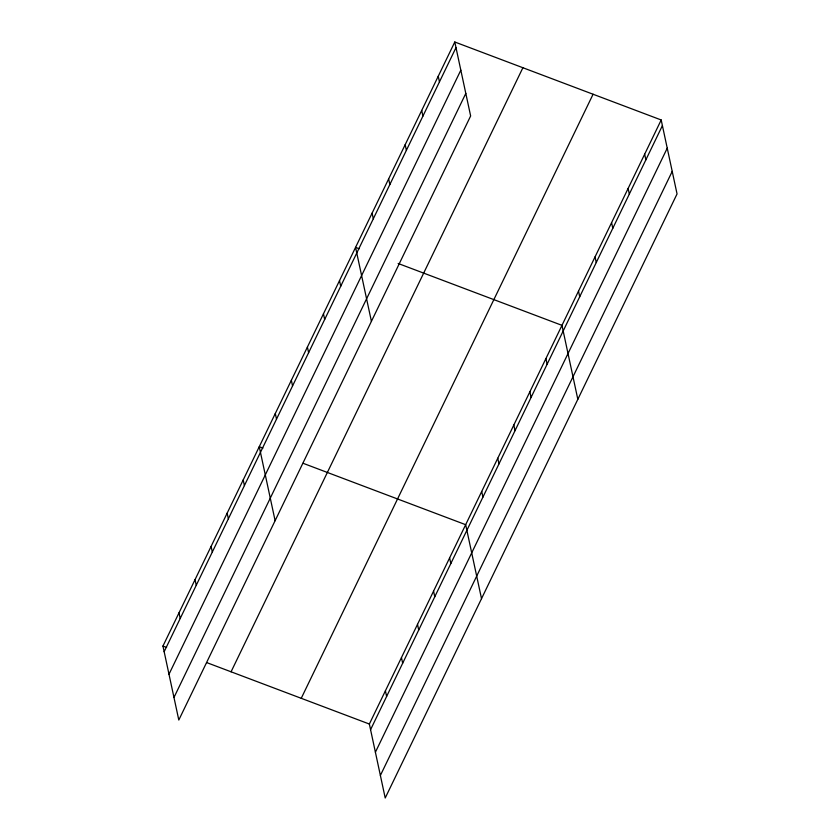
<?xml version="1.0" encoding="UTF-8"?>
<svg xmlns="http://www.w3.org/2000/svg" width="840" height="840" viewBox="0 0 840 840"><rect width="100%" height="100%" fill="white"/><g stroke="black" fill="none" stroke-linecap="round" stroke-linejoin="round"><path stroke-width="1.26" d="M454.786 42L470.642 115.962L178.804 720.027L162.95 646.065L454.786 42L661.196 119.973L677.05 193.935L385.214 798L369.358 724.038L661.196 119.973M164.157 651.703L455.994 47.639M168.987 674.258L460.824 70.182M173.964 697.484L465.812 93.419M231.063 671.8L522.9 67.725M301.245 698.303L593.082 94.237M370.566 729.677L662.403 125.612M375.396 752.22L667.244 148.155M380.383 775.457L672.221 171.381M359.205 248.766L355.562 247.38L371.417 321.353M398.129 263.466L561.971 325.353L577.825 399.315M262.899 448.098L259.255 446.723L275.111 520.684M303.041 463.27L465.665 524.696L481.519 598.658M162.95 646.065L166.593 647.441M206.734 662.602L369.358 724.038M644.658 154.203L645.865 159.841M628.121 188.433L629.328 194.072M611.583 222.663L612.791 228.302M595.046 256.893L596.253 262.531M578.508 291.123L579.716 296.762M545.916 358.575L547.134 364.214M529.872 391.797L531.08 397.435M513.817 425.019L515.025 430.657M438.249 76.23L439.457 81.868M497.763 458.241L498.971 463.88M421.712 110.46L422.919 116.099M481.719 491.474L482.927 497.112M405.174 144.69L406.382 150.328M388.637 178.92L389.844 184.559M449.61 557.918L450.818 563.556M372.099 213.15L373.306 218.789M433.566 591.139L434.774 596.778M417.512 624.361L418.719 630M339.507 280.602L340.715 286.241M401.457 657.583L402.665 663.222M323.463 313.834L324.671 319.473M385.413 690.816L386.62 696.454M307.409 347.056L308.616 352.695M291.354 380.279L292.562 385.917M275.3 413.501L276.518 419.139M243.201 479.945L244.409 485.583M227.147 513.177L228.365 518.816M211.103 546.399L212.31 552.038M195.048 579.621L196.256 585.26M178.994 612.843L180.201 618.481"/></g></svg>
